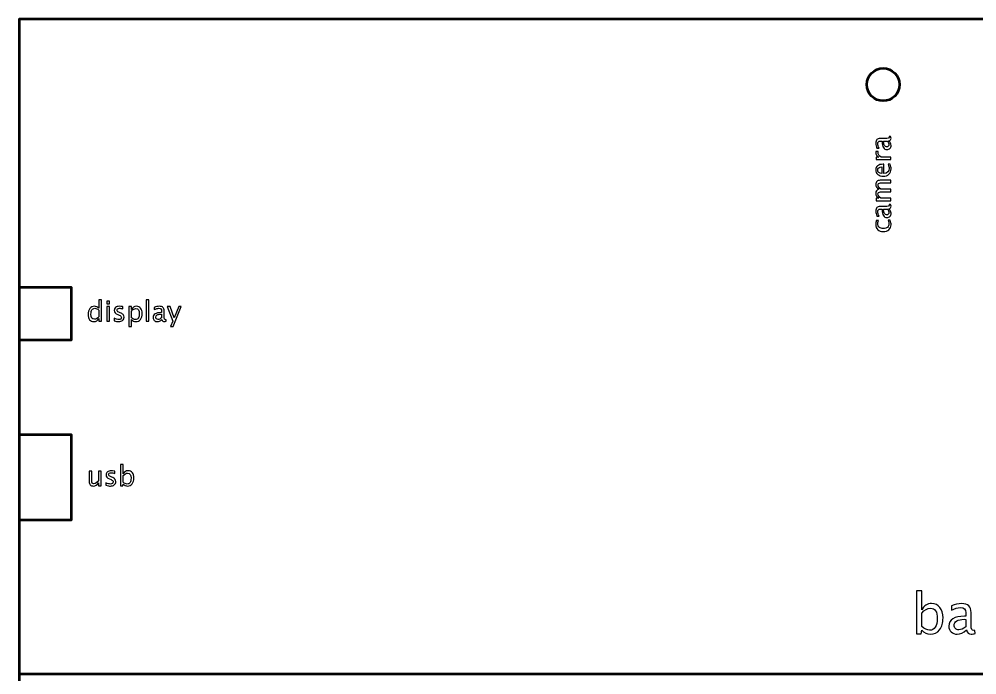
# Model space of a CAD drawing. Header units: centimetres. Extents: x -69 to 69, y -115 to 104.
# Drawn here: x 36.96 to 51.59, y 39.03 to 49.05 of the extents above; entities that cross this region are included whole.
import ezdxf

# ---------------------------------------------------------------- set-up
doc = ezdxf.new("R2010")
doc.units = ezdxf.units.CM
doc.header["$MEASUREMENT"] = 0
doc.layers.add('Layer 1', color=7, linetype='Continuous')

msp = doc.modelspace()

# ---------------------------------------------------------------- linework, layer by layer
at = {"layer": 'Layer 1', "lineweight": 53}
for points in [[(36.9625, 28.95), (66.1625, 28.95), (66.1625, 49.05), (36.9625, 49.05), (36.9625, 28.95)], [(36.9625, 44.15001), (37.7625, 44.15001), (37.7625, 44.95001), (36.9625, 44.95001), (36.9625, 44.15001)], [(36.9625, 41.4), (37.7625, 41.4), (37.7625, 42.7), (36.9625, 42.7), (36.9625, 41.4)]]:
    msp.add_lwpolyline(points, close=True, dxfattribs=at)
msp.add_ellipse((50.1625, 48.05), major_axis=(0, 0.25), ratio=1, dxfattribs=at)
at = {"layer": 'Layer 1'}
for points, knots in [([(50.2497, 47.19222), (50.27213, 47.16781), (50.28335, 47.14431), (50.28335, 47.12173), (50.28335, 47.12173), (50.28335, 47.10318), (50.27756, 47.08773), (50.26592, 47.07552), (50.26592, 47.07552), (50.25428, 47.06324), (50.23961, 47.05711), (50.2219, 47.05711), (50.2219, 47.05711), (50.19741, 47.05711), (50.17858, 47.06741), (50.16545, 47.08801), (50.16545, 47.08801), (50.15233, 47.10861), (50.14577, 47.13817), (50.14577, 47.1767), (50.14577, 47.1767), (50.14577, 47.1767), (50.14577, 47.18622), (50.14577, 47.18622), (50.14577, 47.18622), (50.14577, 47.18622), (50.11875, 47.18622), (50.11875, 47.18622), (50.11875, 47.18622), (50.09271, 47.18622), (50.07973, 47.17268), (50.07973, 47.14551), (50.07973, 47.14551), (50.07973, 47.12449), (50.08636, 47.10149), (50.09962, 47.07658), (50.09962, 47.07658), (50.09962, 47.07658), (50.06618, 47.07658), (50.06618, 47.07658), (50.06618, 47.07658), (50.05489, 47.10396), (50.04925, 47.12978), (50.04925, 47.15398), (50.04925, 47.15398), (50.04925, 47.17888), (50.05489, 47.1973), (50.06625, 47.20908), (50.06625, 47.20908), (50.07761, 47.22094), (50.09511, 47.22686), (50.11875, 47.22686), (50.11875, 47.22686), (50.11875, 47.22686), (50.22013, 47.22686), (50.22013, 47.22686), (50.22013, 47.22686), (50.24335, 47.22686), (50.25499, 47.23399), (50.25499, 47.24831), (50.25499, 47.24831), (50.25499, 47.25007), (50.2547, 47.25268), (50.25414, 47.25614), (50.25414, 47.25614), (50.25414, 47.25614), (50.27672, 47.25903), (50.27672, 47.25903), (50.27672, 47.25903), (50.28116, 47.24979), (50.28335, 47.23963), (50.28335, 47.22848), (50.28335, 47.22848), (50.28335, 47.20951), (50.27213, 47.19744), (50.2497, 47.19222)], [0, 0, 0, 0, 0.05, 0.05, 0.05, 0.05, 0.1, 0.1, 0.1, 0.1, 0.15, 0.15, 0.15, 0.15, 0.2, 0.2, 0.2, 0.2, 0.25, 0.25, 0.25, 0.25, 0.3, 0.3, 0.3, 0.3, 0.35, 0.35, 0.35, 0.35, 0.4, 0.4, 0.4, 0.4, 0.45, 0.45, 0.45, 0.45, 0.5, 0.5, 0.5, 0.5, 0.55, 0.55, 0.55, 0.55, 0.6, 0.6, 0.6, 0.6, 0.65, 0.65, 0.65, 0.65, 0.7, 0.7, 0.7, 0.7, 0.75, 0.75, 0.75, 0.75, 0.8, 0.8, 0.8, 0.8, 0.85, 0.85, 0.85, 0.85, 0.9, 0.9, 0.9, 0.9, 1, 1, 1, 1]), ([(50.22754, 47.18622), (50.22754, 47.18622), (50.1699, 47.18622), (50.1699, 47.18622), (50.1699, 47.18622), (50.1699, 47.18622), (50.16947, 47.17317), (50.16947, 47.17317), (50.16947, 47.17317), (50.16947, 47.15059), (50.17364, 47.13239), (50.18196, 47.11849), (50.18196, 47.11849), (50.19036, 47.10466), (50.20144, 47.09775), (50.21526, 47.09775), (50.21526, 47.09775), (50.22493, 47.09775), (50.23319, 47.1012), (50.23989, 47.10805), (50.23989, 47.10805), (50.24659, 47.11496), (50.24991, 47.12336), (50.24991, 47.13331), (50.24991, 47.13331), (50.24991, 47.15024), (50.24243, 47.16788), (50.22754, 47.18622)], [0, 0, 0, 0, 0.125, 0.125, 0.125, 0.125, 0.25, 0.25, 0.25, 0.25, 0.375, 0.375, 0.375, 0.375, 0.5, 0.5, 0.5, 0.5, 0.625, 0.625, 0.625, 0.625, 0.75, 0.75, 0.75, 0.75, 1, 1, 1, 1]), ([(50.27827, 46.90337), (50.27827, 46.90337), (50.05391, 46.90337), (50.05391, 46.90337), (50.05391, 46.90337), (50.05391, 46.90337), (50.05391, 46.94401), (50.05391, 46.94401), (50.05391, 46.94401), (50.05391, 46.94401), (50.09631, 46.94401), (50.09631, 46.94401), (50.09631, 46.94401), (50.06491, 46.96017), (50.04925, 46.98359), (50.04925, 47.01435), (50.04925, 47.01435), (50.04925, 47.01852), (50.0496, 47.02289), (50.05031, 47.02741), (50.05031, 47.02741), (50.05031, 47.02741), (50.08834, 47.02741), (50.08834, 47.02741), (50.08834, 47.02741), (50.08601, 47.02035), (50.08481, 47.01414), (50.08481, 47.00878), (50.08481, 47.00878), (50.08481, 46.98296), (50.10005, 46.96137), (50.1306, 46.94401), (50.1306, 46.94401), (50.1306, 46.94401), (50.27827, 46.94401), (50.27827, 46.94401), (50.27827, 46.94401), (50.27827, 46.94401), (50.27827, 46.90337), (50.27827, 46.90337)], [0, 0, 0, 0, 0.09090909, 0.09090909, 0.09090909, 0.09090909, 0.18181818, 0.18181818, 0.18181818, 0.18181818, 0.27272727, 0.27272727, 0.27272727, 0.27272727, 0.36363636, 0.36363636, 0.36363636, 0.36363636, 0.45454545, 0.45454545, 0.45454545, 0.45454545, 0.54545455, 0.54545455, 0.54545455, 0.54545455, 0.63636364, 0.63636364, 0.63636364, 0.63636364, 0.72727273, 0.72727273, 0.72727273, 0.72727273, 0.81818182, 0.81818182, 0.81818182, 0.81818182, 1, 1, 1, 1]), ([(50.27107, 46.83218), (50.27926, 46.80487), (50.28335, 46.78152), (50.28335, 46.76204), (50.28335, 46.76204), (50.28335, 46.72881), (50.27234, 46.70179), (50.2504, 46.68098), (50.2504, 46.68098), (50.22846, 46.66016), (50.20002, 46.64972), (50.16503, 46.64972), (50.16503, 46.64972), (50.13109, 46.64972), (50.10322, 46.65889), (50.08142, 46.67731), (50.08142, 46.67731), (50.05969, 46.69572), (50.04883, 46.71929), (50.04883, 46.748), (50.04883, 46.748), (50.04883, 46.77517), (50.05849, 46.79619), (50.07782, 46.81101), (50.07782, 46.81101), (50.09716, 46.82583), (50.12453, 46.83323), (50.16002, 46.83323), (50.16002, 46.83323), (50.16002, 46.83323), (50.17244, 46.83302), (50.17244, 46.83302), (50.17244, 46.83302), (50.17244, 46.83302), (50.17244, 46.69121), (50.17244, 46.69121), (50.17244, 46.69121), (50.22606, 46.69713), (50.25287, 46.72331), (50.25287, 46.76966), (50.25287, 46.76966), (50.25287, 46.78667), (50.24807, 46.80748), (50.23848, 46.83218), (50.23848, 46.83218), (50.23848, 46.83218), (50.27107, 46.83218), (50.27107, 46.83218)], [0, 0, 0, 0, 0.07692308, 0.07692308, 0.07692308, 0.07692308, 0.15384615, 0.15384615, 0.15384615, 0.15384615, 0.23076923, 0.23076923, 0.23076923, 0.23076923, 0.30769231, 0.30769231, 0.30769231, 0.30769231, 0.38461538, 0.38461538, 0.38461538, 0.38461538, 0.46153846, 0.46153846, 0.46153846, 0.46153846, 0.53846154, 0.53846154, 0.53846154, 0.53846154, 0.61538462, 0.61538462, 0.61538462, 0.61538462, 0.69230769, 0.69230769, 0.69230769, 0.69230769, 0.76923077, 0.76923077, 0.76923077, 0.76923077, 0.84615385, 0.84615385, 0.84615385, 0.84615385, 1, 1, 1, 1]), ([(50.14196, 46.69332), (50.14196, 46.69332), (50.14196, 46.79238), (50.14196, 46.79238), (50.14196, 46.79238), (50.10019, 46.79238), (50.0793, 46.77679), (50.0793, 46.74567), (50.0793, 46.74567), (50.0793, 46.71435), (50.10019, 46.69692), (50.14196, 46.69332)], [0, 0, 0, 0, 0.25, 0.25, 0.25, 0.25, 0.5, 0.5, 0.5, 0.5, 1, 1, 1, 1]), ([(50.27827, 46.27225), (50.27827, 46.27225), (50.05391, 46.27225), (50.05391, 46.27225), (50.05391, 46.27225), (50.05391, 46.27225), (50.05391, 46.31289), (50.05391, 46.31289), (50.05391, 46.31289), (50.05391, 46.31289), (50.09631, 46.31289), (50.09631, 46.31289), (50.09631, 46.31289), (50.06491, 46.33272), (50.04925, 46.35812), (50.04925, 46.38923), (50.04925, 46.38923), (50.04925, 46.41922), (50.06491, 46.43961), (50.09631, 46.45047), (50.09631, 46.45047), (50.06463, 46.46973), (50.04883, 46.49485), (50.04883, 46.52568), (50.04883, 46.52568), (50.04883, 46.54537), (50.05461, 46.56068), (50.06625, 46.57161), (50.06625, 46.57161), (50.07789, 46.58255), (50.09419, 46.58805), (50.11515, 46.58805), (50.11515, 46.58805), (50.11515, 46.58805), (50.27827, 46.58805), (50.27827, 46.58805), (50.27827, 46.58805), (50.27827, 46.58805), (50.27827, 46.54741), (50.27827, 46.54741), (50.27827, 46.54741), (50.27827, 46.54741), (50.12185, 46.54741), (50.12185, 46.54741), (50.12185, 46.54741), (50.09631, 46.54741), (50.08354, 46.53725), (50.08354, 46.51693), (50.08354, 46.51693), (50.08354, 46.49584), (50.09843, 46.47368), (50.12827, 46.45047), (50.12827, 46.45047), (50.12827, 46.45047), (50.27827, 46.45047), (50.27827, 46.45047), (50.27827, 46.45047), (50.27827, 46.45047), (50.27827, 46.40983), (50.27827, 46.40983), (50.27827, 46.40983), (50.27827, 46.40983), (50.12171, 46.40983), (50.12171, 46.40983), (50.12171, 46.40983), (50.09596, 46.40983), (50.08311, 46.39953), (50.08311, 46.37886), (50.08311, 46.37886), (50.08311, 46.35833), (50.09807, 46.33631), (50.12806, 46.31289), (50.12806, 46.31289), (50.12806, 46.31289), (50.27827, 46.31289), (50.27827, 46.31289), (50.27827, 46.31289), (50.27827, 46.31289), (50.27827, 46.27225), (50.27827, 46.27225)], [0, 0, 0, 0, 0.04761905, 0.04761905, 0.04761905, 0.04761905, 0.0952381, 0.0952381, 0.0952381, 0.0952381, 0.14285714, 0.14285714, 0.14285714, 0.14285714, 0.19047619, 0.19047619, 0.19047619, 0.19047619, 0.23809524, 0.23809524, 0.23809524, 0.23809524, 0.28571429, 0.28571429, 0.28571429, 0.28571429, 0.33333333, 0.33333333, 0.33333333, 0.33333333, 0.38095238, 0.38095238, 0.38095238, 0.38095238, 0.42857143, 0.42857143, 0.42857143, 0.42857143, 0.47619048, 0.47619048, 0.47619048, 0.47619048, 0.52380952, 0.52380952, 0.52380952, 0.52380952, 0.57142857, 0.57142857, 0.57142857, 0.57142857, 0.61904762, 0.61904762, 0.61904762, 0.61904762, 0.66666667, 0.66666667, 0.66666667, 0.66666667, 0.71428571, 0.71428571, 0.71428571, 0.71428571, 0.76190476, 0.76190476, 0.76190476, 0.76190476, 0.80952381, 0.80952381, 0.80952381, 0.80952381, 0.85714286, 0.85714286, 0.85714286, 0.85714286, 0.9047619, 0.9047619, 0.9047619, 0.9047619, 1, 1, 1, 1]), ([(50.2497, 46.15414), (50.27213, 46.12973), (50.28335, 46.10623), (50.28335, 46.08365), (50.28335, 46.08365), (50.28335, 46.0651), (50.27756, 46.04965), (50.26592, 46.03744), (50.26592, 46.03744), (50.25428, 46.02516), (50.23961, 46.01903), (50.2219, 46.01903), (50.2219, 46.01903), (50.19741, 46.01903), (50.17858, 46.02933), (50.16545, 46.04993), (50.16545, 46.04993), (50.15233, 46.07053), (50.14577, 46.10009), (50.14577, 46.13862), (50.14577, 46.13862), (50.14577, 46.13862), (50.14577, 46.14814), (50.14577, 46.14814), (50.14577, 46.14814), (50.14577, 46.14814), (50.11875, 46.14814), (50.11875, 46.14814), (50.11875, 46.14814), (50.09271, 46.14814), (50.07973, 46.1346), (50.07973, 46.10743), (50.07973, 46.10743), (50.07973, 46.08641), (50.08636, 46.06341), (50.09962, 46.0385), (50.09962, 46.0385), (50.09962, 46.0385), (50.06618, 46.0385), (50.06618, 46.0385), (50.06618, 46.0385), (50.05489, 46.06588), (50.04925, 46.0917), (50.04925, 46.1159), (50.04925, 46.1159), (50.04925, 46.1408), (50.05489, 46.15922), (50.06625, 46.171), (50.06625, 46.171), (50.07761, 46.18286), (50.09511, 46.18878), (50.11875, 46.18878), (50.11875, 46.18878), (50.11875, 46.18878), (50.22013, 46.18878), (50.22013, 46.18878), (50.22013, 46.18878), (50.24335, 46.18878), (50.25499, 46.19591), (50.25499, 46.21023), (50.25499, 46.21023), (50.25499, 46.21199), (50.2547, 46.2146), (50.25414, 46.21806), (50.25414, 46.21806), (50.25414, 46.21806), (50.27672, 46.22095), (50.27672, 46.22095), (50.27672, 46.22095), (50.28116, 46.21171), (50.28335, 46.20155), (50.28335, 46.1904), (50.28335, 46.1904), (50.28335, 46.17143), (50.27213, 46.15936), (50.2497, 46.15414)], [0, 0, 0, 0, 0.05, 0.05, 0.05, 0.05, 0.1, 0.1, 0.1, 0.1, 0.15, 0.15, 0.15, 0.15, 0.2, 0.2, 0.2, 0.2, 0.25, 0.25, 0.25, 0.25, 0.3, 0.3, 0.3, 0.3, 0.35, 0.35, 0.35, 0.35, 0.4, 0.4, 0.4, 0.4, 0.45, 0.45, 0.45, 0.45, 0.5, 0.5, 0.5, 0.5, 0.55, 0.55, 0.55, 0.55, 0.6, 0.6, 0.6, 0.6, 0.65, 0.65, 0.65, 0.65, 0.7, 0.7, 0.7, 0.7, 0.75, 0.75, 0.75, 0.75, 0.8, 0.8, 0.8, 0.8, 0.85, 0.85, 0.85, 0.85, 0.9, 0.9, 0.9, 0.9, 1, 1, 1, 1]), ([(50.22754, 46.14814), (50.22754, 46.14814), (50.1699, 46.14814), (50.1699, 46.14814), (50.1699, 46.14814), (50.1699, 46.14814), (50.16947, 46.13509), (50.16947, 46.13509), (50.16947, 46.13509), (50.16947, 46.11251), (50.17364, 46.09431), (50.18196, 46.08041), (50.18196, 46.08041), (50.19036, 46.06658), (50.20144, 46.05967), (50.21526, 46.05967), (50.21526, 46.05967), (50.22493, 46.05967), (50.23319, 46.06312), (50.23989, 46.06997), (50.23989, 46.06997), (50.24659, 46.07688), (50.24991, 46.08528), (50.24991, 46.09523), (50.24991, 46.09523), (50.24991, 46.11216), (50.24243, 46.1298), (50.22754, 46.14814)], [0, 0, 0, 0, 0.125, 0.125, 0.125, 0.125, 0.25, 0.25, 0.25, 0.25, 0.375, 0.375, 0.375, 0.375, 0.5, 0.5, 0.5, 0.5, 0.625, 0.625, 0.625, 0.625, 0.75, 0.75, 0.75, 0.75, 1, 1, 1, 1]), ([(50.2715, 45.97747), (50.2794, 45.95115), (50.28335, 45.92843), (50.28335, 45.90931), (50.28335, 45.90931), (50.28335, 45.87897), (50.27213, 45.85385), (50.24977, 45.83389), (50.24977, 45.83389), (50.22733, 45.81392), (50.19904, 45.8039), (50.16496, 45.8039), (50.16496, 45.8039), (50.12855, 45.8039), (50.10012, 45.81378), (50.0798, 45.83353), (50.0798, 45.83353), (50.05941, 45.85329), (50.04925, 45.88088), (50.04925, 45.91629), (50.04925, 45.91629), (50.04925, 45.93372), (50.05165, 45.95334), (50.05645, 45.97493), (50.05645, 45.97493), (50.05645, 45.97493), (50.09073, 45.97493), (50.09073, 45.97493), (50.09073, 45.97493), (50.08396, 45.95199), (50.08057, 45.9333), (50.08057, 45.9189), (50.08057, 45.9189), (50.08057, 45.89802), (50.08841, 45.8813), (50.104, 45.86881), (50.104, 45.86881), (50.11959, 45.85632), (50.14041, 45.85004), (50.16637, 45.85004), (50.16637, 45.85004), (50.19156, 45.85004), (50.21188, 45.85653), (50.22747, 45.86945), (50.22747, 45.86945), (50.24299, 45.88236), (50.25075, 45.89922), (50.25075, 45.92017), (50.25075, 45.92017), (50.25075, 45.93873), (50.24596, 45.95778), (50.23636, 45.97747), (50.23636, 45.97747), (50.23636, 45.97747), (50.2715, 45.97747), (50.2715, 45.97747)], [0, 0, 0, 0, 0.06666667, 0.06666667, 0.06666667, 0.06666667, 0.13333333, 0.13333333, 0.13333333, 0.13333333, 0.2, 0.2, 0.2, 0.2, 0.26666667, 0.26666667, 0.26666667, 0.26666667, 0.33333333, 0.33333333, 0.33333333, 0.33333333, 0.4, 0.4, 0.4, 0.4, 0.46666667, 0.46666667, 0.46666667, 0.46666667, 0.53333333, 0.53333333, 0.53333333, 0.53333333, 0.6, 0.6, 0.6, 0.6, 0.66666667, 0.66666667, 0.66666667, 0.66666667, 0.73333333, 0.73333333, 0.73333333, 0.73333333, 0.8, 0.8, 0.8, 0.8, 0.86666667, 0.86666667, 0.86666667, 0.86666667, 1, 1, 1, 1]), ([(38.17853, 44.43423), (38.17853, 44.43423), (38.17853, 44.47635), (38.17853, 44.47635), (38.17853, 44.47635), (38.16194, 44.44488), (38.13697, 44.42915), (38.1036, 44.42915), (38.1036, 44.42915), (38.0765, 44.42915), (38.0552, 44.43896), (38.03967, 44.45864), (38.03967, 44.45864), (38.02415, 44.47833), (38.01639, 44.50521), (38.01639, 44.53929), (38.01639, 44.53929), (38.01639, 44.57654), (38.02521, 44.60653), (38.04278, 44.62924), (38.04278, 44.62924), (38.06042, 44.65189), (38.08356, 44.66325), (38.11227, 44.66325), (38.11227, 44.66325), (38.13887, 44.66325), (38.16103, 44.65309), (38.17853, 44.6327), (38.17853, 44.6327), (38.17853, 44.6327), (38.17853, 44.76062), (38.17853, 44.76062), (38.17853, 44.76062), (38.17853, 44.76062), (38.21916, 44.76062), (38.21916, 44.76062), (38.21916, 44.76062), (38.21916, 44.76062), (38.21916, 44.43423), (38.21916, 44.43423), (38.21916, 44.43423), (38.21916, 44.43423), (38.17853, 44.43423), (38.17853, 44.43423)], [0, 0, 0, 0, 0.08333333, 0.08333333, 0.08333333, 0.08333333, 0.16666667, 0.16666667, 0.16666667, 0.16666667, 0.25, 0.25, 0.25, 0.25, 0.33333333, 0.33333333, 0.33333333, 0.33333333, 0.41666667, 0.41666667, 0.41666667, 0.41666667, 0.5, 0.5, 0.5, 0.5, 0.58333333, 0.58333333, 0.58333333, 0.58333333, 0.66666667, 0.66666667, 0.66666667, 0.66666667, 0.75, 0.75, 0.75, 0.75, 0.83333333, 0.83333333, 0.83333333, 0.83333333, 1, 1, 1, 1]), ([(38.17853, 44.6049), (38.15743, 44.62346), (38.13746, 44.63277), (38.11855, 44.63277), (38.11855, 44.63277), (38.09993, 44.63277), (38.08553, 44.62501), (38.0753, 44.60942), (38.0753, 44.60942), (38.06507, 44.5939), (38.05999, 44.57188), (38.05999, 44.54338), (38.05999, 44.54338), (38.05999, 44.49096), (38.07735, 44.46471), (38.11213, 44.46471), (38.11213, 44.46471), (38.13471, 44.46471), (38.15686, 44.47706), (38.17853, 44.50168), (38.17853, 44.50168), (38.17853, 44.50168), (38.17853, 44.6049), (38.17853, 44.6049)], [0, 0, 0, 0, 0.14285714, 0.14285714, 0.14285714, 0.14285714, 0.28571429, 0.28571429, 0.28571429, 0.28571429, 0.42857143, 0.42857143, 0.42857143, 0.42857143, 0.57142857, 0.57142857, 0.57142857, 0.57142857, 0.71428571, 0.71428571, 0.71428571, 0.71428571, 1, 1, 1, 1]), ([(38.30059, 44.69966), (38.30059, 44.69966), (38.30059, 44.7403), (38.30059, 44.7403), (38.30059, 44.7403), (38.30059, 44.7403), (38.34123, 44.7403), (38.34123, 44.7403), (38.34123, 44.7403), (38.34123, 44.7403), (38.34123, 44.69966), (38.34123, 44.69966), (38.34123, 44.69966), (38.34123, 44.69966), (38.30059, 44.69966), (38.30059, 44.69966)], [0, 0, 0, 0, 0.2, 0.2, 0.2, 0.2, 0.4, 0.4, 0.4, 0.4, 0.6, 0.6, 0.6, 0.6, 1, 1, 1, 1]), ([(38.30059, 44.43423), (38.30059, 44.43423), (38.30059, 44.65859), (38.30059, 44.65859), (38.30059, 44.65859), (38.30059, 44.65859), (38.34123, 44.65859), (38.34123, 44.65859), (38.34123, 44.65859), (38.34123, 44.65859), (38.34123, 44.43423), (38.34123, 44.43423), (38.34123, 44.43423), (38.34123, 44.43423), (38.30059, 44.43423), (38.30059, 44.43423)], [0, 0, 0, 0, 0.2, 0.2, 0.2, 0.2, 0.4, 0.4, 0.4, 0.4, 0.6, 0.6, 0.6, 0.6, 1, 1, 1, 1]), ([(38.41489, 44.44227), (38.41489, 44.44227), (38.41489, 44.47953), (38.41489, 44.47953), (38.41489, 44.47953), (38.44149, 44.46626), (38.46456, 44.45963), (38.48424, 44.45963), (38.48424, 44.45963), (38.49595, 44.45963), (38.50569, 44.4628), (38.51338, 44.46915), (38.51338, 44.46915), (38.52107, 44.47543), (38.52495, 44.48334), (38.52495, 44.49286), (38.52495, 44.49286), (38.52495, 44.50676), (38.51416, 44.51826), (38.49257, 44.52736), (38.49257, 44.52736), (38.49257, 44.52736), (38.46879, 44.53745), (38.46879, 44.53745), (38.46879, 44.53745), (38.43372, 44.55199), (38.41616, 44.57301), (38.41616, 44.60032), (38.41616, 44.60032), (38.41616, 44.61986), (38.42307, 44.63524), (38.4369, 44.64646), (38.4369, 44.64646), (38.45073, 44.65768), (38.46971, 44.66325), (38.49377, 44.66325), (38.49377, 44.66325), (38.50626, 44.66325), (38.52178, 44.66156), (38.54019, 44.6581), (38.54019, 44.6581), (38.54019, 44.6581), (38.54866, 44.65648), (38.54866, 44.65648), (38.54866, 44.65648), (38.54866, 44.65648), (38.54866, 44.62261), (38.54866, 44.62261), (38.54866, 44.62261), (38.52601, 44.62939), (38.50795, 44.63277), (38.49447, 44.63277), (38.49447, 44.63277), (38.48262, 44.63277), (38.47324, 44.63016), (38.46611, 44.62501), (38.46611, 44.62501), (38.45905, 44.61986), (38.45553, 44.61295), (38.45553, 44.60427), (38.45553, 44.60427), (38.45553, 44.59206), (38.4654, 44.58169), (38.48523, 44.57329), (38.48523, 44.57329), (38.48523, 44.57329), (38.50477, 44.56504), (38.50477, 44.56504), (38.50477, 44.56504), (38.52693, 44.55573), (38.54259, 44.54585), (38.55176, 44.53548), (38.55176, 44.53548), (38.56101, 44.5251), (38.56559, 44.51212), (38.56559, 44.4966), (38.56559, 44.4966), (38.56559, 44.47692), (38.55783, 44.46076), (38.54224, 44.44813), (38.54224, 44.44813), (38.52672, 44.4355), (38.50682, 44.42915), (38.48262, 44.42915), (38.48262, 44.42915), (38.46399, 44.42915), (38.44149, 44.43352), (38.41489, 44.44227)], [0, 0, 0, 0, 0.04347826, 0.04347826, 0.04347826, 0.04347826, 0.08695652, 0.08695652, 0.08695652, 0.08695652, 0.13043478, 0.13043478, 0.13043478, 0.13043478, 0.17391304, 0.17391304, 0.17391304, 0.17391304, 0.2173913, 0.2173913, 0.2173913, 0.2173913, 0.26086957, 0.26086957, 0.26086957, 0.26086957, 0.30434783, 0.30434783, 0.30434783, 0.30434783, 0.34782609, 0.34782609, 0.34782609, 0.34782609, 0.39130435, 0.39130435, 0.39130435, 0.39130435, 0.43478261, 0.43478261, 0.43478261, 0.43478261, 0.47826087, 0.47826087, 0.47826087, 0.47826087, 0.52173913, 0.52173913, 0.52173913, 0.52173913, 0.56521739, 0.56521739, 0.56521739, 0.56521739, 0.60869565, 0.60869565, 0.60869565, 0.60869565, 0.65217391, 0.65217391, 0.65217391, 0.65217391, 0.69565217, 0.69565217, 0.69565217, 0.69565217, 0.73913043, 0.73913043, 0.73913043, 0.73913043, 0.7826087, 0.7826087, 0.7826087, 0.7826087, 0.82608696, 0.82608696, 0.82608696, 0.82608696, 0.86956522, 0.86956522, 0.86956522, 0.86956522, 0.91304348, 0.91304348, 0.91304348, 0.91304348, 1, 1, 1, 1]), ([(38.63876, 44.35253), (38.63876, 44.35253), (38.63876, 44.65859), (38.63876, 44.65859), (38.63876, 44.65859), (38.63876, 44.65859), (38.6794, 44.65859), (38.6794, 44.65859), (38.6794, 44.65859), (38.6794, 44.65859), (38.6794, 44.61619), (38.6794, 44.61619), (38.6794, 44.61619), (38.69605, 44.64759), (38.7211, 44.66325), (38.75447, 44.66325), (38.75447, 44.66325), (38.78149, 44.66325), (38.80273, 44.65344), (38.81825, 44.63376), (38.81825, 44.63376), (38.83377, 44.61407), (38.84153, 44.58719), (38.84153, 44.55312), (38.84153, 44.55312), (38.84153, 44.516), (38.83272, 44.48602), (38.81515, 44.4633), (38.81515, 44.4633), (38.79758, 44.44051), (38.77444, 44.42915), (38.74579, 44.42915), (38.74579, 44.42915), (38.71919, 44.42915), (38.69704, 44.43931), (38.6794, 44.4597), (38.6794, 44.4597), (38.6794, 44.4597), (38.6794, 44.35253), (38.6794, 44.35253), (38.6794, 44.35253), (38.6794, 44.35253), (38.63876, 44.35253), (38.63876, 44.35253)], [0, 0, 0, 0, 0.08333333, 0.08333333, 0.08333333, 0.08333333, 0.16666667, 0.16666667, 0.16666667, 0.16666667, 0.25, 0.25, 0.25, 0.25, 0.33333333, 0.33333333, 0.33333333, 0.33333333, 0.41666667, 0.41666667, 0.41666667, 0.41666667, 0.5, 0.5, 0.5, 0.5, 0.58333333, 0.58333333, 0.58333333, 0.58333333, 0.66666667, 0.66666667, 0.66666667, 0.66666667, 0.75, 0.75, 0.75, 0.75, 0.83333333, 0.83333333, 0.83333333, 0.83333333, 1, 1, 1, 1]), ([(38.6794, 44.48771), (38.70035, 44.46901), (38.72032, 44.45963), (38.7393, 44.45963), (38.7393, 44.45963), (38.758, 44.45963), (38.77246, 44.46746), (38.78262, 44.48305), (38.78262, 44.48305), (38.79285, 44.49865), (38.79793, 44.52059), (38.79793, 44.54895), (38.79793, 44.54895), (38.79793, 44.60145), (38.78058, 44.62769), (38.74586, 44.62769), (38.74586, 44.62769), (38.72314, 44.62769), (38.70099, 44.61542), (38.6794, 44.59079), (38.6794, 44.59079), (38.6794, 44.59079), (38.6794, 44.48771), (38.6794, 44.48771)], [0, 0, 0, 0, 0.14285714, 0.14285714, 0.14285714, 0.14285714, 0.28571429, 0.28571429, 0.28571429, 0.28571429, 0.42857143, 0.42857143, 0.42857143, 0.42857143, 0.57142857, 0.57142857, 0.57142857, 0.57142857, 0.71428571, 0.71428571, 0.71428571, 0.71428571, 1, 1, 1, 1]), ([(38.90518, 44.43423), (38.90518, 44.43423), (38.90518, 44.76062), (38.90518, 44.76062), (38.90518, 44.76062), (38.90518, 44.76062), (38.94582, 44.76062), (38.94582, 44.76062), (38.94582, 44.76062), (38.94582, 44.76062), (38.94582, 44.43423), (38.94582, 44.43423), (38.94582, 44.43423), (38.94582, 44.43423), (38.90518, 44.43423), (38.90518, 44.43423)], [0, 0, 0, 0, 0.2, 0.2, 0.2, 0.2, 0.4, 0.4, 0.4, 0.4, 0.6, 0.6, 0.6, 0.6, 1, 1, 1, 1]), ([(39.14316, 44.4628), (39.11875, 44.44037), (39.09525, 44.42915), (39.07267, 44.42915), (39.07267, 44.42915), (39.05412, 44.42915), (39.03867, 44.43494), (39.02646, 44.44658), (39.02646, 44.44658), (39.01418, 44.45822), (39.00805, 44.47289), (39.00805, 44.4906), (39.00805, 44.4906), (39.00805, 44.51509), (39.01835, 44.53392), (39.03895, 44.54705), (39.03895, 44.54705), (39.05955, 44.56017), (39.08911, 44.56673), (39.12764, 44.56673), (39.12764, 44.56673), (39.12764, 44.56673), (39.13716, 44.56673), (39.13716, 44.56673), (39.13716, 44.56673), (39.13716, 44.56673), (39.13716, 44.59375), (39.13716, 44.59375), (39.13716, 44.59375), (39.13716, 44.61979), (39.12362, 44.63277), (39.09645, 44.63277), (39.09645, 44.63277), (39.07543, 44.63277), (39.05243, 44.62614), (39.02752, 44.61288), (39.02752, 44.61288), (39.02752, 44.61288), (39.02752, 44.64632), (39.02752, 44.64632), (39.02752, 44.64632), (39.0549, 44.65761), (39.08072, 44.66325), (39.10492, 44.66325), (39.10492, 44.66325), (39.12982, 44.66325), (39.14824, 44.65761), (39.16002, 44.64625), (39.16002, 44.64625), (39.17188, 44.63489), (39.1778, 44.61739), (39.1778, 44.59375), (39.1778, 44.59375), (39.1778, 44.59375), (39.1778, 44.49237), (39.1778, 44.49237), (39.1778, 44.49237), (39.1778, 44.46915), (39.18493, 44.45751), (39.19925, 44.45751), (39.19925, 44.45751), (39.20101, 44.45751), (39.20362, 44.4578), (39.20708, 44.45836), (39.20708, 44.45836), (39.20708, 44.45836), (39.20997, 44.43578), (39.20997, 44.43578), (39.20997, 44.43578), (39.20073, 44.43134), (39.19057, 44.42915), (39.17942, 44.42915), (39.17942, 44.42915), (39.16045, 44.42915), (39.14838, 44.44037), (39.14316, 44.4628)], [0, 0, 0, 0, 0.05, 0.05, 0.05, 0.05, 0.1, 0.1, 0.1, 0.1, 0.15, 0.15, 0.15, 0.15, 0.2, 0.2, 0.2, 0.2, 0.25, 0.25, 0.25, 0.25, 0.3, 0.3, 0.3, 0.3, 0.35, 0.35, 0.35, 0.35, 0.4, 0.4, 0.4, 0.4, 0.45, 0.45, 0.45, 0.45, 0.5, 0.5, 0.5, 0.5, 0.55, 0.55, 0.55, 0.55, 0.6, 0.6, 0.6, 0.6, 0.65, 0.65, 0.65, 0.65, 0.7, 0.7, 0.7, 0.7, 0.75, 0.75, 0.75, 0.75, 0.8, 0.8, 0.8, 0.8, 0.85, 0.85, 0.85, 0.85, 0.9, 0.9, 0.9, 0.9, 1, 1, 1, 1]), ([(39.27453, 44.35253), (39.27453, 44.35253), (39.31094, 44.43395), (39.31094, 44.43395), (39.31094, 44.43395), (39.31094, 44.43395), (39.22402, 44.65859), (39.22402, 44.65859), (39.22402, 44.65859), (39.22402, 44.65859), (39.26762, 44.65859), (39.26762, 44.65859), (39.26762, 44.65859), (39.26762, 44.65859), (39.33225, 44.4887), (39.33225, 44.4887), (39.33225, 44.4887), (39.33225, 44.4887), (39.40118, 44.65859), (39.40118, 44.65859), (39.40118, 44.65859), (39.40118, 44.65859), (39.43949, 44.65859), (39.43949, 44.65859), (39.43949, 44.65859), (39.43949, 44.65859), (39.31687, 44.35253), (39.31687, 44.35253), (39.31687, 44.35253), (39.31687, 44.35253), (39.27453, 44.35253), (39.27453, 44.35253)], [0, 0, 0, 0, 0.11111111, 0.11111111, 0.11111111, 0.11111111, 0.22222222, 0.22222222, 0.22222222, 0.22222222, 0.33333333, 0.33333333, 0.33333333, 0.33333333, 0.44444444, 0.44444444, 0.44444444, 0.44444444, 0.55555556, 0.55555556, 0.55555556, 0.55555556, 0.66666667, 0.66666667, 0.66666667, 0.66666667, 0.77777778, 0.77777778, 0.77777778, 0.77777778, 1, 1, 1, 1]), ([(39.13716, 44.48496), (39.13716, 44.48496), (39.13716, 44.5426), (39.13716, 44.5426), (39.13716, 44.5426), (39.13716, 44.5426), (39.12411, 44.54303), (39.12411, 44.54303), (39.12411, 44.54303), (39.10153, 44.54303), (39.08333, 44.53886), (39.06943, 44.53054), (39.06943, 44.53054), (39.0556, 44.52214), (39.04869, 44.51106), (39.04869, 44.49724), (39.04869, 44.49724), (39.04869, 44.48757), (39.05214, 44.47939), (39.05899, 44.47268), (39.05899, 44.47268), (39.0659, 44.46598), (39.0743, 44.46259), (39.08425, 44.46259), (39.08425, 44.46259), (39.10118, 44.46259), (39.11882, 44.47007), (39.13716, 44.48496)], [0, 0, 0, 0, 0.125, 0.125, 0.125, 0.125, 0.25, 0.25, 0.25, 0.25, 0.375, 0.375, 0.375, 0.375, 0.5, 0.5, 0.5, 0.5, 0.625, 0.625, 0.625, 0.625, 0.75, 0.75, 0.75, 0.75, 1, 1, 1, 1]), ([(38.17472, 41.92195), (38.17472, 41.92195), (38.17472, 41.96414), (38.17472, 41.96414), (38.17472, 41.96414), (38.15305, 41.9326), (38.12674, 41.91687), (38.09583, 41.91687), (38.09583, 41.91687), (38.07622, 41.91687), (38.06063, 41.92301), (38.04906, 41.93536), (38.04906, 41.93536), (38.03742, 41.9477), (38.03163, 41.96428), (38.03163, 41.98524), (38.03163, 41.98524), (38.03163, 41.98524), (38.03163, 42.14631), (38.03163, 42.14631), (38.03163, 42.14631), (38.03163, 42.14631), (38.07227, 42.14631), (38.07227, 42.14631), (38.07227, 42.14631), (38.07227, 42.14631), (38.07227, 41.9985), (38.07227, 41.9985), (38.07227, 41.9985), (38.07227, 41.98164), (38.07474, 41.96972), (38.07961, 41.96266), (38.07961, 41.96266), (38.08455, 41.95553), (38.09273, 41.95201), (38.10423, 41.95201), (38.10423, 41.95201), (38.12907, 41.95201), (38.15263, 41.9683), (38.17472, 42.00097), (38.17472, 42.00097), (38.17472, 42.00097), (38.17472, 42.14631), (38.17472, 42.14631), (38.17472, 42.14631), (38.17472, 42.14631), (38.21535, 42.14631), (38.21535, 42.14631), (38.21535, 42.14631), (38.21535, 42.14631), (38.21535, 41.92195), (38.21535, 41.92195), (38.21535, 41.92195), (38.21535, 41.92195), (38.17472, 41.92195), (38.17472, 41.92195)], [0, 0, 0, 0, 0.06666667, 0.06666667, 0.06666667, 0.06666667, 0.13333333, 0.13333333, 0.13333333, 0.13333333, 0.2, 0.2, 0.2, 0.2, 0.26666667, 0.26666667, 0.26666667, 0.26666667, 0.33333333, 0.33333333, 0.33333333, 0.33333333, 0.4, 0.4, 0.4, 0.4, 0.46666667, 0.46666667, 0.46666667, 0.46666667, 0.53333333, 0.53333333, 0.53333333, 0.53333333, 0.6, 0.6, 0.6, 0.6, 0.66666667, 0.66666667, 0.66666667, 0.66666667, 0.73333333, 0.73333333, 0.73333333, 0.73333333, 0.8, 0.8, 0.8, 0.8, 0.86666667, 0.86666667, 0.86666667, 0.86666667, 1, 1, 1, 1]), ([(38.28888, 41.92999), (38.28888, 41.92999), (38.28888, 41.96725), (38.28888, 41.96725), (38.28888, 41.96725), (38.31548, 41.95398), (38.33855, 41.94735), (38.35823, 41.94735), (38.35823, 41.94735), (38.36994, 41.94735), (38.37968, 41.95052), (38.38737, 41.95687), (38.38737, 41.95687), (38.39506, 41.96315), (38.39894, 41.97106), (38.39894, 41.98058), (38.39894, 41.98058), (38.39894, 41.99448), (38.38815, 42.00598), (38.36656, 42.01508), (38.36656, 42.01508), (38.36656, 42.01508), (38.34278, 42.02517), (38.34278, 42.02517), (38.34278, 42.02517), (38.30771, 42.03971), (38.29015, 42.06073), (38.29015, 42.08804), (38.29015, 42.08804), (38.29015, 42.10758), (38.29706, 42.12296), (38.31089, 42.13418), (38.31089, 42.13418), (38.32472, 42.1454), (38.3437, 42.15097), (38.36776, 42.15097), (38.36776, 42.15097), (38.38025, 42.15097), (38.39577, 42.14928), (38.41418, 42.14582), (38.41418, 42.14582), (38.41418, 42.14582), (38.42265, 42.1442), (38.42265, 42.1442), (38.42265, 42.1442), (38.42265, 42.1442), (38.42265, 42.11033), (38.42265, 42.11033), (38.42265, 42.11033), (38.4, 42.11711), (38.38194, 42.12049), (38.36846, 42.12049), (38.36846, 42.12049), (38.35661, 42.12049), (38.34723, 42.11788), (38.3401, 42.11273), (38.3401, 42.11273), (38.33304, 42.10758), (38.32952, 42.10067), (38.32952, 42.09199), (38.32952, 42.09199), (38.32952, 42.07978), (38.33939, 42.06941), (38.35922, 42.06101), (38.35922, 42.06101), (38.35922, 42.06101), (38.37876, 42.05276), (38.37876, 42.05276), (38.37876, 42.05276), (38.40092, 42.04345), (38.41658, 42.03357), (38.42575, 42.0232), (38.42575, 42.0232), (38.435, 42.01282), (38.43958, 41.99984), (38.43958, 41.98432), (38.43958, 41.98432), (38.43958, 41.96464), (38.43182, 41.94848), (38.41623, 41.93585), (38.41623, 41.93585), (38.40071, 41.92322), (38.38081, 41.91687), (38.35661, 41.91687), (38.35661, 41.91687), (38.33798, 41.91687), (38.31548, 41.92124), (38.28888, 41.92999)], [0, 0, 0, 0, 0.04347826, 0.04347826, 0.04347826, 0.04347826, 0.08695652, 0.08695652, 0.08695652, 0.08695652, 0.13043478, 0.13043478, 0.13043478, 0.13043478, 0.17391304, 0.17391304, 0.17391304, 0.17391304, 0.2173913, 0.2173913, 0.2173913, 0.2173913, 0.26086957, 0.26086957, 0.26086957, 0.26086957, 0.30434783, 0.30434783, 0.30434783, 0.30434783, 0.34782609, 0.34782609, 0.34782609, 0.34782609, 0.39130435, 0.39130435, 0.39130435, 0.39130435, 0.43478261, 0.43478261, 0.43478261, 0.43478261, 0.47826087, 0.47826087, 0.47826087, 0.47826087, 0.52173913, 0.52173913, 0.52173913, 0.52173913, 0.56521739, 0.56521739, 0.56521739, 0.56521739, 0.60869565, 0.60869565, 0.60869565, 0.60869565, 0.65217391, 0.65217391, 0.65217391, 0.65217391, 0.69565217, 0.69565217, 0.69565217, 0.69565217, 0.73913043, 0.73913043, 0.73913043, 0.73913043, 0.7826087, 0.7826087, 0.7826087, 0.7826087, 0.82608696, 0.82608696, 0.82608696, 0.82608696, 0.86956522, 0.86956522, 0.86956522, 0.86956522, 0.91304348, 0.91304348, 0.91304348, 0.91304348, 1, 1, 1, 1]), ([(38.51275, 41.91941), (38.51275, 41.91941), (38.51275, 42.24834), (38.51275, 42.24834), (38.51275, 42.24834), (38.51275, 42.24834), (38.55339, 42.24834), (38.55339, 42.24834), (38.55339, 42.24834), (38.55339, 42.24834), (38.55339, 42.10391), (38.55339, 42.10391), (38.55339, 42.10391), (38.57004, 42.13531), (38.59509, 42.15097), (38.62846, 42.15097), (38.62846, 42.15097), (38.65548, 42.15097), (38.67672, 42.14116), (38.69224, 42.12148), (38.69224, 42.12148), (38.70776, 42.10179), (38.71552, 42.07491), (38.71552, 42.04084), (38.71552, 42.04084), (38.71552, 42.00372), (38.70671, 41.97374), (38.68914, 41.95102), (38.68914, 41.95102), (38.67157, 41.92823), (38.64843, 41.91687), (38.61978, 41.91687), (38.61978, 41.91687), (38.59318, 41.91687), (38.57103, 41.92703), (38.55339, 41.94742), (38.55339, 41.94742), (38.55339, 41.94742), (38.54845, 41.91941), (38.54845, 41.91941), (38.54845, 41.91941), (38.54845, 41.91941), (38.51275, 41.91941), (38.51275, 41.91941)], [0, 0, 0, 0, 0.08333333, 0.08333333, 0.08333333, 0.08333333, 0.16666667, 0.16666667, 0.16666667, 0.16666667, 0.25, 0.25, 0.25, 0.25, 0.33333333, 0.33333333, 0.33333333, 0.33333333, 0.41666667, 0.41666667, 0.41666667, 0.41666667, 0.5, 0.5, 0.5, 0.5, 0.58333333, 0.58333333, 0.58333333, 0.58333333, 0.66666667, 0.66666667, 0.66666667, 0.66666667, 0.75, 0.75, 0.75, 0.75, 0.83333333, 0.83333333, 0.83333333, 0.83333333, 1, 1, 1, 1]), ([(38.55339, 41.97543), (38.57434, 41.95673), (38.59431, 41.94735), (38.61329, 41.94735), (38.61329, 41.94735), (38.63199, 41.94735), (38.64645, 41.95518), (38.65661, 41.97077), (38.65661, 41.97077), (38.66684, 41.98637), (38.67192, 42.00831), (38.67192, 42.03667), (38.67192, 42.03667), (38.67192, 42.08917), (38.65457, 42.11541), (38.61985, 42.11541), (38.61985, 42.11541), (38.59713, 42.11541), (38.57498, 42.10314), (38.55339, 42.07851), (38.55339, 42.07851), (38.55339, 42.07851), (38.55339, 41.97543), (38.55339, 41.97543)], [0, 0, 0, 0, 0.14285714, 0.14285714, 0.14285714, 0.14285714, 0.28571429, 0.28571429, 0.28571429, 0.28571429, 0.42857143, 0.42857143, 0.42857143, 0.42857143, 0.57142857, 0.57142857, 0.57142857, 0.57142857, 0.71428571, 0.71428571, 0.71428571, 0.71428571, 1, 1, 1, 1]), ([(50.67131, 39.65872), (50.67131, 39.65872), (50.67131, 40.31658), (50.67131, 40.31658), (50.67131, 40.31658), (50.67131, 40.31658), (50.75259, 40.31658), (50.75259, 40.31658), (50.75259, 40.31658), (50.75259, 40.31658), (50.75259, 40.02773), (50.75259, 40.02773), (50.75259, 40.02773), (50.78589, 40.09052), (50.83599, 40.12185), (50.90273, 40.12185), (50.90273, 40.12185), (50.95678, 40.12185), (50.99925, 40.10223), (51.0303, 40.06286), (51.0303, 40.06286), (51.06134, 40.02349), (51.07687, 39.96973), (51.07687, 39.90157), (51.07687, 39.90157), (51.07687, 39.82735), (51.05923, 39.76738), (51.02409, 39.72194), (51.02409, 39.72194), (50.98895, 39.67636), (50.94267, 39.65364), (50.88538, 39.65364), (50.88538, 39.65364), (50.83218, 39.65364), (50.78787, 39.67396), (50.75259, 39.71474), (50.75259, 39.71474), (50.75259, 39.71474), (50.74271, 39.65872), (50.74271, 39.65872), (50.74271, 39.65872), (50.74271, 39.65872), (50.67131, 39.65872), (50.67131, 39.65872)], [0, 0, 0, 0, 0.08333333, 0.08333333, 0.08333333, 0.08333333, 0.16666667, 0.16666667, 0.16666667, 0.16666667, 0.25, 0.25, 0.25, 0.25, 0.33333333, 0.33333333, 0.33333333, 0.33333333, 0.41666667, 0.41666667, 0.41666667, 0.41666667, 0.5, 0.5, 0.5, 0.5, 0.58333333, 0.58333333, 0.58333333, 0.58333333, 0.66666667, 0.66666667, 0.66666667, 0.66666667, 0.75, 0.75, 0.75, 0.75, 0.83333333, 0.83333333, 0.83333333, 0.83333333, 1, 1, 1, 1]), ([(51.43543, 39.72095), (51.38661, 39.67608), (51.33962, 39.65364), (51.29446, 39.65364), (51.29446, 39.65364), (51.25735, 39.65364), (51.22645, 39.66521), (51.20203, 39.68849), (51.20203, 39.68849), (51.17748, 39.71178), (51.1652, 39.74113), (51.1652, 39.77655), (51.1652, 39.77655), (51.1652, 39.82551), (51.18581, 39.86319), (51.22701, 39.88944), (51.22701, 39.88944), (51.26822, 39.91568), (51.32734, 39.92881), (51.40439, 39.92881), (51.40439, 39.92881), (51.40439, 39.92881), (51.42344, 39.92881), (51.42344, 39.92881), (51.42344, 39.92881), (51.42344, 39.92881), (51.42344, 39.98285), (51.42344, 39.98285), (51.42344, 39.98285), (51.42344, 40.03492), (51.39634, 40.06089), (51.34202, 40.06089), (51.34202, 40.06089), (51.29997, 40.06089), (51.25396, 40.04762), (51.20415, 40.02109), (51.20415, 40.02109), (51.20415, 40.02109), (51.20415, 40.08798), (51.20415, 40.08798), (51.20415, 40.08798), (51.2589, 40.11056), (51.31055, 40.12185), (51.35895, 40.12185), (51.35895, 40.12185), (51.40876, 40.12185), (51.44559, 40.11056), (51.46916, 40.08784), (51.46916, 40.08784), (51.49286, 40.06512), (51.50472, 40.03013), (51.50472, 39.98285), (51.50472, 39.98285), (51.50472, 39.98285), (51.50472, 39.78008), (51.50472, 39.78008), (51.50472, 39.78008), (51.50472, 39.73365), (51.51897, 39.71037), (51.54762, 39.71037), (51.54762, 39.71037), (51.55114, 39.71037), (51.55637, 39.71093), (51.56328, 39.71206), (51.56328, 39.71206), (51.56328, 39.71206), (51.56907, 39.6669), (51.56907, 39.6669), (51.56907, 39.6669), (51.55058, 39.65801), (51.53026, 39.65364), (51.50796, 39.65364), (51.50796, 39.65364), (51.47, 39.65364), (51.44587, 39.67608), (51.43543, 39.72095)], [0, 0, 0, 0, 0.05, 0.05, 0.05, 0.05, 0.1, 0.1, 0.1, 0.1, 0.15, 0.15, 0.15, 0.15, 0.2, 0.2, 0.2, 0.2, 0.25, 0.25, 0.25, 0.25, 0.3, 0.3, 0.3, 0.3, 0.35, 0.35, 0.35, 0.35, 0.4, 0.4, 0.4, 0.4, 0.45, 0.45, 0.45, 0.45, 0.5, 0.5, 0.5, 0.5, 0.55, 0.55, 0.55, 0.55, 0.6, 0.6, 0.6, 0.6, 0.65, 0.65, 0.65, 0.65, 0.7, 0.7, 0.7, 0.7, 0.75, 0.75, 0.75, 0.75, 0.8, 0.8, 0.8, 0.8, 0.85, 0.85, 0.85, 0.85, 0.9, 0.9, 0.9, 0.9, 1, 1, 1, 1]), ([(50.75259, 39.77076), (50.7945, 39.73337), (50.83444, 39.7146), (50.87239, 39.7146), (50.87239, 39.7146), (50.90979, 39.7146), (50.93872, 39.73026), (50.95904, 39.76145), (50.95904, 39.76145), (50.9795, 39.79263), (50.98966, 39.83652), (50.98966, 39.89325), (50.98966, 39.89325), (50.98966, 39.99823), (50.95494, 40.05073), (50.88552, 40.05073), (50.88552, 40.05073), (50.84008, 40.05073), (50.79577, 40.02617), (50.75259, 39.97693), (50.75259, 39.97693), (50.75259, 39.97693), (50.75259, 39.77076), (50.75259, 39.77076)], [0, 0, 0, 0, 0.14285714, 0.14285714, 0.14285714, 0.14285714, 0.28571429, 0.28571429, 0.28571429, 0.28571429, 0.42857143, 0.42857143, 0.42857143, 0.42857143, 0.57142857, 0.57142857, 0.57142857, 0.57142857, 0.71428571, 0.71428571, 0.71428571, 0.71428571, 1, 1, 1, 1]), ([(51.42344, 39.76526), (51.42344, 39.76526), (51.42344, 39.88055), (51.42344, 39.88055), (51.42344, 39.88055), (51.42344, 39.88055), (51.39733, 39.88139), (51.39733, 39.88139), (51.39733, 39.88139), (51.35218, 39.88139), (51.31577, 39.87307), (51.28797, 39.85642), (51.28797, 39.85642), (51.26031, 39.83963), (51.24648, 39.81747), (51.24648, 39.78981), (51.24648, 39.78981), (51.24648, 39.77048), (51.2534, 39.75411), (51.26709, 39.74071), (51.26709, 39.74071), (51.28092, 39.7273), (51.29771, 39.72053), (51.3176, 39.72053), (51.3176, 39.72053), (51.35147, 39.72053), (51.38675, 39.73548), (51.42344, 39.76526)], [0, 0, 0, 0, 0.125, 0.125, 0.125, 0.125, 0.25, 0.25, 0.25, 0.25, 0.375, 0.375, 0.375, 0.375, 0.5, 0.5, 0.5, 0.5, 0.625, 0.625, 0.625, 0.625, 0.75, 0.75, 0.75, 0.75, 1, 1, 1, 1])]:
    msp.add_open_spline(points, degree=3, knots=knots, dxfattribs=at)
at = {"layer": 'Layer 1', "lineweight": 53}
msp.add_open_spline([(36.9625, 39.05), (36.9625, 39.05), (66.1625, 39.05), (66.1625, 39.05)], degree=3, dxfattribs=at)

doc.saveas('drawing.dxf')
